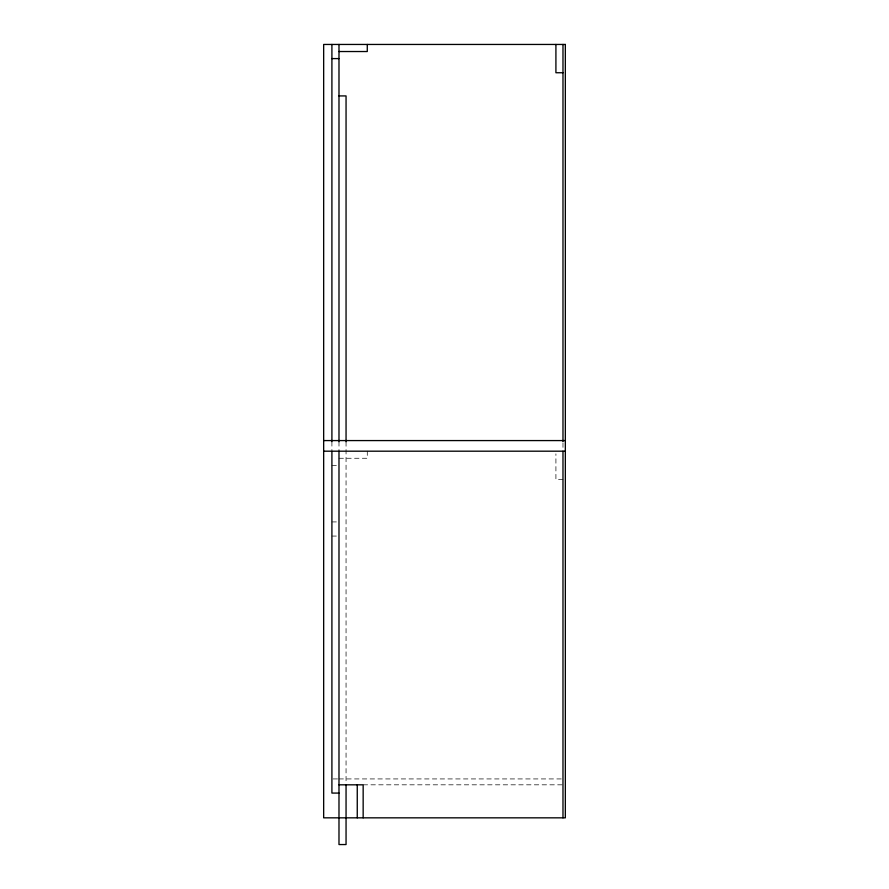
<?xml version="1.0" encoding="UTF-8"?>
<svg xmlns="http://www.w3.org/2000/svg" width="889" height="889" viewBox="0 0 889 889"><rect width="100%" height="100%" fill="white"/><g stroke="black" fill="none" stroke-linecap="round" stroke-linejoin="round"><path stroke-width="0.67" stroke-dasharray="4.45 3.33" d="M338.987 458.257L367.279 458.257L367.279 451.19M331.908 465.336L338.987 465.336M562.981 479.482L555.914 479.482L555.914 453.879M331.908 521.921L338.987 521.921M331.908 536.067L338.987 536.067M333.086 778.931L337.809 778.931M338.987 778.931L562.981 778.931M363.157 784.82L562.981 784.82M562.981 442.933L562.981 449.89M346.054 441.766L346.054 783.442M338.987 441.677L338.987 450.69M331.908 441.677L331.908 450.012"/><path stroke-width="1.33" d="M338.987 51.529L367.279 51.529L367.279 44.45M331.908 58.596L338.987 58.596M562.981 72.742L555.914 72.742L555.914 44.45M338.987 95.923L346.054 95.923L346.054 441.766M323.663 440.577L565.337 440.577M323.663 451.19L565.337 451.19M338.987 784.82L363.157 784.82L363.157 817.836M338.987 793.077L331.908 793.077L331.908 451.19M562.981 44.45L562.981 441.555M562.981 451.19L562.981 817.836M357.256 784.82L357.256 817.836M346.054 784.831L346.054 844.55L338.987 844.55L338.987 451.19M338.987 44.45L338.987 441.766M331.908 44.45L331.908 441.677M565.337 44.45L323.663 44.45L323.663 817.836L565.337 817.836L565.337 44.45"/></g></svg>
